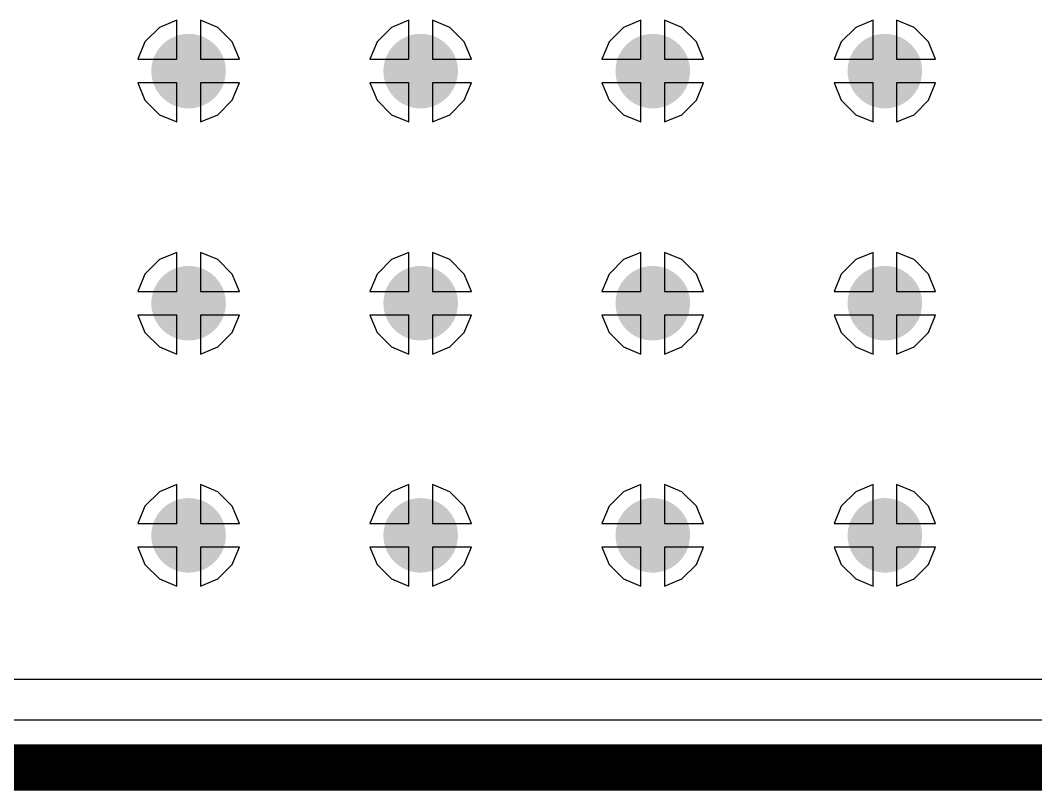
# Model space of a CAD drawing. Header units: inches. Extents: x -0.01 to 4.3, y -0.01 to 7.88.
# Drawn here: x 0.4208 to 0.8514, y -0.0098 to 0.3168 of the extents above; entities that cross this region are included whole.
import ezdxf

# ---------------------------------------------------------------- set-up
doc = ezdxf.new("R2010")
doc.units = ezdxf.units.IN
doc.header["$MEASUREMENT"] = 0
for name, color, linetype in [('Bottom Layer', 5, 'Continuous'), ('Bottom Solder', 6, 'Continuous'), ('Mechanical 1', 6, 'Continuous'), ('Top Layer', 1, 'Continuous'), ('Top Solder', 216, 'Continuous'), ('Via Holes', 16, 'Continuous')]:
    doc.layers.add(name, color=color, linetype=linetype)

msp = doc.modelspace()

# ---------------------------------------------------------------- hatches: boundary and pattern name
at = {"layer": 'Bottom Layer'}
h = msp.add_hatch(color=5, dxfattribs=at)
edge = h.paths.add_edge_path()
edge.add_arc((0.492126, 0.2952756), 0.011811, 0, 360)
h = msp.add_hatch(color=5, dxfattribs=at)
edge = h.paths.add_edge_path()
edge.add_arc((0.5905512, 0.2952756), 0.011811, 0, 360)
h = msp.add_hatch(color=5, dxfattribs=at)
edge = h.paths.add_edge_path()
edge.add_arc((0.6889764, 0.2952756), 0.011811, 0, 360)
h = msp.add_hatch(color=5, dxfattribs=at)
edge = h.paths.add_edge_path()
edge.add_arc((0.7874016, 0.2952756), 0.011811, 0, 360)
h = msp.add_hatch(color=5, dxfattribs=at)
edge = h.paths.add_edge_path()
edge.add_arc((0.492126, 0.1968504), 0.011811, 0, 360)
h = msp.add_hatch(color=5, dxfattribs=at)
edge = h.paths.add_edge_path()
edge.add_arc((0.5905512, 0.1968504), 0.011811, 0, 360)
h = msp.add_hatch(color=5, dxfattribs=at)
edge = h.paths.add_edge_path()
edge.add_arc((0.6889764, 0.1968504), 0.011811, 0, 360)
h = msp.add_hatch(color=5, dxfattribs=at)
edge = h.paths.add_edge_path()
edge.add_arc((0.7874016, 0.1968504), 0.011811, 0, 360)
h = msp.add_hatch(color=5, dxfattribs=at)
edge = h.paths.add_edge_path()
edge.add_arc((0.492126, 0.0984252), 0.011811, 0, 360)
h = msp.add_hatch(color=5, dxfattribs=at)
edge = h.paths.add_edge_path()
edge.add_arc((0.5905512, 0.0984252), 0.011811, 0, 360)
h = msp.add_hatch(color=5, dxfattribs=at)
edge = h.paths.add_edge_path()
edge.add_arc((0.6889764, 0.0984252), 0.011811, 0, 360)
h = msp.add_hatch(color=5, dxfattribs=at)
edge = h.paths.add_edge_path()
edge.add_arc((0.7874016, 0.0984252), 0.011811, 0, 360)
at = {"layer": 'Bottom Solder'}
h = msp.add_hatch(color=6, dxfattribs=at)
edge = h.paths.add_edge_path()
edge.add_arc((0.492126, 0.2952756), 0.015811, 0, 360)
h = msp.add_hatch(color=6, dxfattribs=at)
edge = h.paths.add_edge_path()
edge.add_arc((0.5905512, 0.2952756), 0.015811, 0, 360)
h = msp.add_hatch(color=6, dxfattribs=at)
edge = h.paths.add_edge_path()
edge.add_arc((0.6889764, 0.2952756), 0.015811, 0, 360)
h = msp.add_hatch(color=6, dxfattribs=at)
edge = h.paths.add_edge_path()
edge.add_arc((0.7874016, 0.2952756), 0.015811, 0, 360)
h = msp.add_hatch(color=6, dxfattribs=at)
edge = h.paths.add_edge_path()
edge.add_arc((0.492126, 0.1968504), 0.015811, 0, 360)
h = msp.add_hatch(color=6, dxfattribs=at)
edge = h.paths.add_edge_path()
edge.add_arc((0.5905512, 0.1968504), 0.015811, 0, 360)
h = msp.add_hatch(color=6, dxfattribs=at)
edge = h.paths.add_edge_path()
edge.add_arc((0.6889764, 0.1968504), 0.015811, 0, 360)
h = msp.add_hatch(color=6, dxfattribs=at)
edge = h.paths.add_edge_path()
edge.add_arc((0.7874016, 0.1968504), 0.015811, 0, 360)
h = msp.add_hatch(color=6, dxfattribs=at)
edge = h.paths.add_edge_path()
edge.add_arc((0.492126, 0.0984252), 0.015811, 0, 360)
h = msp.add_hatch(color=6, dxfattribs=at)
edge = h.paths.add_edge_path()
edge.add_arc((0.5905512, 0.0984252), 0.015811, 0, 360)
h = msp.add_hatch(color=6, dxfattribs=at)
edge = h.paths.add_edge_path()
edge.add_arc((0.6889764, 0.0984252), 0.015811, 0, 360)
h = msp.add_hatch(color=6, dxfattribs=at)
edge = h.paths.add_edge_path()
edge.add_arc((0.7874016, 0.0984252), 0.015811, 0, 360)
at = {"layer": 'Top Layer'}
h = msp.add_hatch(color=1, dxfattribs=at)
edge = h.paths.add_edge_path()
edge.add_arc((0.492126, 0.2952756), 0.011811, 0, 360)
h = msp.add_hatch(color=1, dxfattribs=at)
edge = h.paths.add_edge_path()
edge.add_arc((0.5905512, 0.2952756), 0.011811, 0, 360)
h = msp.add_hatch(color=1, dxfattribs=at)
edge = h.paths.add_edge_path()
edge.add_arc((0.6889764, 0.2952756), 0.011811, 0, 360)
h = msp.add_hatch(color=1, dxfattribs=at)
edge = h.paths.add_edge_path()
edge.add_arc((0.7874016, 0.2952756), 0.011811, 0, 360)
h = msp.add_hatch(color=1, dxfattribs=at)
edge = h.paths.add_edge_path()
edge.add_arc((0.492126, 0.1968504), 0.011811, 0, 360)
h = msp.add_hatch(color=1, dxfattribs=at)
edge = h.paths.add_edge_path()
edge.add_arc((0.5905512, 0.1968504), 0.011811, 0, 360)
h = msp.add_hatch(color=1, dxfattribs=at)
edge = h.paths.add_edge_path()
edge.add_arc((0.6889764, 0.1968504), 0.011811, 0, 360)
h = msp.add_hatch(color=1, dxfattribs=at)
edge = h.paths.add_edge_path()
edge.add_arc((0.7874016, 0.1968504), 0.011811, 0, 360)
h = msp.add_hatch(color=1, dxfattribs=at)
edge = h.paths.add_edge_path()
edge.add_arc((0.492126, 0.0984252), 0.011811, 0, 360)
h = msp.add_hatch(color=1, dxfattribs=at)
edge = h.paths.add_edge_path()
edge.add_arc((0.5905512, 0.0984252), 0.011811, 0, 360)
h = msp.add_hatch(color=1, dxfattribs=at)
edge = h.paths.add_edge_path()
edge.add_arc((0.6889764, 0.0984252), 0.011811, 0, 360)
h = msp.add_hatch(color=1, dxfattribs=at)
edge = h.paths.add_edge_path()
edge.add_arc((0.7874016, 0.0984252), 0.011811, 0, 360)
at = {"layer": 'Top Solder'}
h = msp.add_hatch(color=216, dxfattribs=at)
edge = h.paths.add_edge_path()
edge.add_arc((0.492126, 0.2952756), 0.015811, 0, 360)
h = msp.add_hatch(color=216, dxfattribs=at)
edge = h.paths.add_edge_path()
edge.add_arc((0.5905512, 0.2952756), 0.015811, 0, 360)
h = msp.add_hatch(color=216, dxfattribs=at)
edge = h.paths.add_edge_path()
edge.add_arc((0.6889764, 0.2952756), 0.015811, 0, 360)
h = msp.add_hatch(color=216, dxfattribs=at)
edge = h.paths.add_edge_path()
edge.add_arc((0.7874016, 0.2952756), 0.015811, 0, 360)
h = msp.add_hatch(color=216, dxfattribs=at)
edge = h.paths.add_edge_path()
edge.add_arc((0.492126, 0.1968504), 0.015811, 0, 360)
h = msp.add_hatch(color=216, dxfattribs=at)
edge = h.paths.add_edge_path()
edge.add_arc((0.5905512, 0.1968504), 0.015811, 0, 360)
h = msp.add_hatch(color=216, dxfattribs=at)
edge = h.paths.add_edge_path()
edge.add_arc((0.6889764, 0.1968504), 0.015811, 0, 360)
h = msp.add_hatch(color=216, dxfattribs=at)
edge = h.paths.add_edge_path()
edge.add_arc((0.7874016, 0.1968504), 0.015811, 0, 360)
h = msp.add_hatch(color=216, dxfattribs=at)
edge = h.paths.add_edge_path()
edge.add_arc((0.492126, 0.0984252), 0.015811, 0, 360)
h = msp.add_hatch(color=216, dxfattribs=at)
edge = h.paths.add_edge_path()
edge.add_arc((0.5905512, 0.0984252), 0.015811, 0, 360)
h = msp.add_hatch(color=216, dxfattribs=at)
edge = h.paths.add_edge_path()
edge.add_arc((0.6889764, 0.0984252), 0.015811, 0, 360)
h = msp.add_hatch(color=216, dxfattribs=at)
edge = h.paths.add_edge_path()
edge.add_arc((0.7874016, 0.0984252), 0.015811, 0, 360)
at = {"layer": 'Via Holes'}
h = msp.add_hatch(color=7, dxfattribs=at)
edge = h.paths.add_edge_path()
edge.add_arc((0.492126, 0.2952756), 0.0059055, 0, 360)
h = msp.add_hatch(color=7, dxfattribs=at)
edge = h.paths.add_edge_path()
edge.add_arc((0.5905512, 0.2952756), 0.0059055, 0, 360)
h = msp.add_hatch(color=7, dxfattribs=at)
edge = h.paths.add_edge_path()
edge.add_arc((0.6889764, 0.2952756), 0.0059055, 0, 360)
h = msp.add_hatch(color=7, dxfattribs=at)
edge = h.paths.add_edge_path()
edge.add_arc((0.7874016, 0.2952756), 0.0059055, 0, 360)
h = msp.add_hatch(color=7, dxfattribs=at)
edge = h.paths.add_edge_path()
edge.add_arc((0.492126, 0.1968504), 0.0059055, 0, 360)
h = msp.add_hatch(color=7, dxfattribs=at)
edge = h.paths.add_edge_path()
edge.add_arc((0.5905512, 0.1968504), 0.0059055, 0, 360)
h = msp.add_hatch(color=7, dxfattribs=at)
edge = h.paths.add_edge_path()
edge.add_arc((0.6889764, 0.1968504), 0.0059055, 0, 360)
h = msp.add_hatch(color=7, dxfattribs=at)
edge = h.paths.add_edge_path()
edge.add_arc((0.7874016, 0.1968504), 0.0059055, 0, 360)
h = msp.add_hatch(color=7, dxfattribs=at)
edge = h.paths.add_edge_path()
edge.add_arc((0.492126, 0.0984252), 0.0059055, 0, 360)
h = msp.add_hatch(color=7, dxfattribs=at)
edge = h.paths.add_edge_path()
edge.add_arc((0.5905512, 0.0984252), 0.0059055, 0, 360)
h = msp.add_hatch(color=7, dxfattribs=at)
edge = h.paths.add_edge_path()
edge.add_arc((0.6889764, 0.0984252), 0.0059055, 0, 360)
h = msp.add_hatch(color=7, dxfattribs=at)
edge = h.paths.add_edge_path()
edge.add_arc((0.7874016, 0.0984252), 0.0059055, 0, 360)

# ---------------------------------------------------------------- linework, layer by layer
at = {"layer": 'Bottom Layer'}
for p, q in [((0.487126, 0.3168126), (0.4797711, 0.3137661)), ((0.487126, 0.3002756), (0.487126, 0.3168126)), ((0.5044809, 0.3137661), (0.497126, 0.3168126)), ((0.497126, 0.3168126), (0.497126, 0.3002756)), ((0.5855512, 0.3168126), (0.5781963, 0.3137661)), ((0.5855512, 0.3002756), (0.5855512, 0.3168126)), ((0.6029061, 0.3137661), (0.5955512, 0.3168126)), ((0.5955512, 0.3168126), (0.5955512, 0.3002756)), ((0.6839764, 0.3168126), (0.6766215, 0.3137661)), ((0.6839764, 0.3002756), (0.6839764, 0.3168126)), ((0.7013313, 0.3137661), (0.6939764, 0.3168126)), ((0.6939764, 0.3168126), (0.6939764, 0.3002756)), ((0.7824016, 0.3168126), (0.7750467, 0.3137661)), ((0.7824016, 0.3002756), (0.7824016, 0.3168126)), ((0.7997565, 0.3137661), (0.7924016, 0.3168126)), ((0.7924016, 0.3168126), (0.7924016, 0.3002756)), ((0.4797711, 0.3137661), (0.4736355, 0.3076305)), ((0.5106165, 0.3076305), (0.5044809, 0.3137661)), ((0.5781963, 0.3137661), (0.5720607, 0.3076305)), ((0.6090417, 0.3076305), (0.6029061, 0.3137661)), ((0.6766215, 0.3137661), (0.6704859, 0.3076305)), ((0.7074669, 0.3076305), (0.7013313, 0.3137661)), ((0.7750467, 0.3137661), (0.7689111, 0.3076305)), ((0.8058921, 0.3076305), (0.7997565, 0.3137661)), ((0.4736355, 0.3076305), (0.470589, 0.3002756)), ((0.513663, 0.3002756), (0.5106165, 0.3076305)), ((0.5720607, 0.3076305), (0.5690142, 0.3002756)), ((0.6120882, 0.3002756), (0.6090417, 0.3076305)), ((0.6704859, 0.3076305), (0.6674394, 0.3002756)), ((0.7105134, 0.3002756), (0.7074669, 0.3076305)), ((0.7689111, 0.3076305), (0.7658646, 0.3002756)), ((0.8089386, 0.3002756), (0.8058921, 0.3076305)), ((0.470589, 0.3002756), (0.487126, 0.3002756)), ((0.497126, 0.3002756), (0.513663, 0.3002756)), ((0.5690142, 0.3002756), (0.5855512, 0.3002756)), ((0.5955512, 0.3002756), (0.6120882, 0.3002756)), ((0.6674394, 0.3002756), (0.6839764, 0.3002756)), ((0.6939764, 0.3002756), (0.7105134, 0.3002756)), ((0.7658646, 0.3002756), (0.7824016, 0.3002756)), ((0.7924016, 0.3002756), (0.8089386, 0.3002756)), ((0.487126, 0.2902756), (0.470589, 0.2902756)), ((0.470589, 0.2902756), (0.4736355, 0.2829207)), ((0.487126, 0.2737386), (0.487126, 0.2902756)), ((0.513663, 0.2902756), (0.497126, 0.2902756)), ((0.497126, 0.2902756), (0.497126, 0.2737386)), ((0.5106165, 0.2829207), (0.513663, 0.2902756)), ((0.5855512, 0.2902756), (0.5690142, 0.2902756)), ((0.5690142, 0.2902756), (0.5720607, 0.2829207)), ((0.5855512, 0.2737386), (0.5855512, 0.2902756)), ((0.6120882, 0.2902756), (0.5955512, 0.2902756)), ((0.5955512, 0.2902756), (0.5955512, 0.2737386)), ((0.6090417, 0.2829207), (0.6120882, 0.2902756)), ((0.6839764, 0.2902756), (0.6674394, 0.2902756)), ((0.6674394, 0.2902756), (0.6704859, 0.2829207)), ((0.6839764, 0.2737386), (0.6839764, 0.2902756)), ((0.7105134, 0.2902756), (0.6939764, 0.2902756)), ((0.6939764, 0.2902756), (0.6939764, 0.2737386)), ((0.7074669, 0.2829207), (0.7105134, 0.2902756)), ((0.7824016, 0.2902756), (0.7658646, 0.2902756)), ((0.7658646, 0.2902756), (0.7689111, 0.2829207)), ((0.7824016, 0.2737386), (0.7824016, 0.2902756)), ((0.8089386, 0.2902756), (0.7924016, 0.2902756)), ((0.7924016, 0.2902756), (0.7924016, 0.2737386)), ((0.8058921, 0.2829207), (0.8089386, 0.2902756)), ((0.4736355, 0.2829207), (0.4797711, 0.2767851)), ((0.5044809, 0.2767851), (0.5106165, 0.2829207)), ((0.5720607, 0.2829207), (0.5781963, 0.2767851)), ((0.6029061, 0.2767851), (0.6090417, 0.2829207)), ((0.6704859, 0.2829207), (0.6766215, 0.2767851)), ((0.7013313, 0.2767851), (0.7074669, 0.2829207)), ((0.7689111, 0.2829207), (0.7750467, 0.2767851)), ((0.7997565, 0.2767851), (0.8058921, 0.2829207)), ((0.4797711, 0.2767851), (0.487126, 0.2737386)), ((0.497126, 0.2737386), (0.5044809, 0.2767851)), ((0.5781963, 0.2767851), (0.5855512, 0.2737386)), ((0.5955512, 0.2737386), (0.6029061, 0.2767851)), ((0.6766215, 0.2767851), (0.6839764, 0.2737386)), ((0.6939764, 0.2737386), (0.7013313, 0.2767851)), ((0.7750467, 0.2767851), (0.7824016, 0.2737386)), ((0.7924016, 0.2737386), (0.7997565, 0.2767851)), ((0.4797711, 0.2153409), (0.4736355, 0.2092053)), ((0.487126, 0.2183874), (0.4797711, 0.2153409)), ((0.487126, 0.2018504), (0.487126, 0.2183874)), ((0.5044809, 0.2153409), (0.497126, 0.2183874)), ((0.497126, 0.2183874), (0.497126, 0.2018504)), ((0.5106165, 0.2092053), (0.5044809, 0.2153409)), ((0.5781963, 0.2153409), (0.5720607, 0.2092053)), ((0.5855512, 0.2183874), (0.5781963, 0.2153409)), ((0.5855512, 0.2018504), (0.5855512, 0.2183874)), ((0.6029061, 0.2153409), (0.5955512, 0.2183874)), ((0.5955512, 0.2183874), (0.5955512, 0.2018504)), ((0.6090417, 0.2092053), (0.6029061, 0.2153409)), ((0.6766215, 0.2153409), (0.6704859, 0.2092053)), ((0.6839764, 0.2183874), (0.6766215, 0.2153409)), ((0.6839764, 0.2018504), (0.6839764, 0.2183874)), ((0.7013313, 0.2153409), (0.6939764, 0.2183874)), ((0.6939764, 0.2183874), (0.6939764, 0.2018504)), ((0.7074669, 0.2092053), (0.7013313, 0.2153409)), ((0.7750467, 0.2153409), (0.7689111, 0.2092053)), ((0.7824016, 0.2183874), (0.7750467, 0.2153409)), ((0.7824016, 0.2018504), (0.7824016, 0.2183874)), ((0.7997565, 0.2153409), (0.7924016, 0.2183874)), ((0.7924016, 0.2183874), (0.7924016, 0.2018504)), ((0.8058921, 0.2092053), (0.7997565, 0.2153409)), ((0.4736355, 0.2092053), (0.470589, 0.2018504)), ((0.513663, 0.2018504), (0.5106165, 0.2092053)), ((0.5720607, 0.2092053), (0.5690142, 0.2018504)), ((0.6120882, 0.2018504), (0.6090417, 0.2092053)), ((0.6704859, 0.2092053), (0.6674394, 0.2018504)), ((0.7105134, 0.2018504), (0.7074669, 0.2092053)), ((0.7689111, 0.2092053), (0.7658646, 0.2018504)), ((0.8089386, 0.2018504), (0.8058921, 0.2092053)), ((0.470589, 0.2018504), (0.487126, 0.2018504)), ((0.497126, 0.2018504), (0.513663, 0.2018504)), ((0.5690142, 0.2018504), (0.5855512, 0.2018504)), ((0.5955512, 0.2018504), (0.6120882, 0.2018504)), ((0.6674394, 0.2018504), (0.6839764, 0.2018504)), ((0.6939764, 0.2018504), (0.7105134, 0.2018504)), ((0.7658646, 0.2018504), (0.7824016, 0.2018504)), ((0.7924016, 0.2018504), (0.8089386, 0.2018504)), ((0.487126, 0.1918504), (0.470589, 0.1918504)), ((0.470589, 0.1918504), (0.4736355, 0.1844955)), ((0.487126, 0.1753134), (0.487126, 0.1918504)), ((0.513663, 0.1918504), (0.497126, 0.1918504)), ((0.497126, 0.1918504), (0.497126, 0.1753134)), ((0.5106165, 0.1844955), (0.513663, 0.1918504)), ((0.5855512, 0.1918504), (0.5690142, 0.1918504)), ((0.5690142, 0.1918504), (0.5720607, 0.1844955)), ((0.5855512, 0.1753134), (0.5855512, 0.1918504)), ((0.6120882, 0.1918504), (0.5955512, 0.1918504)), ((0.5955512, 0.1918504), (0.5955512, 0.1753134)), ((0.6090417, 0.1844955), (0.6120882, 0.1918504)), ((0.6839764, 0.1918504), (0.6674394, 0.1918504)), ((0.6674394, 0.1918504), (0.6704859, 0.1844955)), ((0.6839764, 0.1753134), (0.6839764, 0.1918504)), ((0.7105134, 0.1918504), (0.6939764, 0.1918504)), ((0.6939764, 0.1918504), (0.6939764, 0.1753134)), ((0.7074669, 0.1844955), (0.7105134, 0.1918504)), ((0.7824016, 0.1918504), (0.7658646, 0.1918504)), ((0.7658646, 0.1918504), (0.7689111, 0.1844955)), ((0.7824016, 0.1753134), (0.7824016, 0.1918504)), ((0.8089386, 0.1918504), (0.7924016, 0.1918504)), ((0.7924016, 0.1918504), (0.7924016, 0.1753134)), ((0.8058921, 0.1844955), (0.8089386, 0.1918504)), ((0.4736355, 0.1844955), (0.4797711, 0.1783599)), ((0.5044809, 0.1783599), (0.5106165, 0.1844955)), ((0.5720607, 0.1844955), (0.5781963, 0.1783599)), ((0.6029061, 0.1783599), (0.6090417, 0.1844955)), ((0.6704859, 0.1844955), (0.6766215, 0.1783599)), ((0.7013313, 0.1783599), (0.7074669, 0.1844955)), ((0.7689111, 0.1844955), (0.7750467, 0.1783599)), ((0.7997565, 0.1783599), (0.8058921, 0.1844955)), ((0.4797711, 0.1783599), (0.487126, 0.1753134)), ((0.497126, 0.1753134), (0.5044809, 0.1783599)), ((0.5781963, 0.1783599), (0.5855512, 0.1753134)), ((0.5955512, 0.1753134), (0.6029061, 0.1783599)), ((0.6766215, 0.1783599), (0.6839764, 0.1753134)), ((0.6939764, 0.1753134), (0.7013313, 0.1783599)), ((0.7750467, 0.1783599), (0.7824016, 0.1753134)), ((0.7924016, 0.1753134), (0.7997565, 0.1783599)), ((0.4797711, 0.1169157), (0.4736355, 0.1107801)), ((0.487126, 0.1199622), (0.4797711, 0.1169157)), ((0.487126, 0.1034252), (0.487126, 0.1199622)), ((0.5044809, 0.1169157), (0.497126, 0.1199622)), ((0.497126, 0.1199622), (0.497126, 0.1034252)), ((0.5106165, 0.1107801), (0.5044809, 0.1169157)), ((0.5781963, 0.1169157), (0.5720607, 0.1107801)), ((0.5855512, 0.1199622), (0.5781963, 0.1169157)), ((0.5855512, 0.1034252), (0.5855512, 0.1199622)), ((0.6029061, 0.1169157), (0.5955512, 0.1199622)), ((0.5955512, 0.1199622), (0.5955512, 0.1034252)), ((0.6090417, 0.1107801), (0.6029061, 0.1169157)), ((0.6766215, 0.1169157), (0.6704859, 0.1107801)), ((0.6839764, 0.1199622), (0.6766215, 0.1169157)), ((0.6839764, 0.1034252), (0.6839764, 0.1199622)), ((0.7013313, 0.1169157), (0.6939764, 0.1199622)), ((0.6939764, 0.1199622), (0.6939764, 0.1034252)), ((0.7074669, 0.1107801), (0.7013313, 0.1169157)), ((0.7750467, 0.1169157), (0.7689111, 0.1107801)), ((0.7824016, 0.1199622), (0.7750467, 0.1169157)), ((0.7824016, 0.1034252), (0.7824016, 0.1199622)), ((0.7997565, 0.1169157), (0.7924016, 0.1199622)), ((0.7924016, 0.1199622), (0.7924016, 0.1034252)), ((0.8058921, 0.1107801), (0.7997565, 0.1169157)), ((0.4736355, 0.1107801), (0.470589, 0.1034252)), ((0.513663, 0.1034252), (0.5106165, 0.1107801)), ((0.5720607, 0.1107801), (0.5690142, 0.1034252)), ((0.6120882, 0.1034252), (0.6090417, 0.1107801)), ((0.6704859, 0.1107801), (0.6674394, 0.1034252)), ((0.7105134, 0.1034252), (0.7074669, 0.1107801)), ((0.7689111, 0.1107801), (0.7658646, 0.1034252)), ((0.8089386, 0.1034252), (0.8058921, 0.1107801)), ((0.470589, 0.1034252), (0.487126, 0.1034252)), ((0.497126, 0.1034252), (0.513663, 0.1034252)), ((0.5690142, 0.1034252), (0.5855512, 0.1034252)), ((0.5955512, 0.1034252), (0.6120882, 0.1034252)), ((0.6674394, 0.1034252), (0.6839764, 0.1034252)), ((0.6939764, 0.1034252), (0.7105134, 0.1034252)), ((0.7658646, 0.1034252), (0.7824016, 0.1034252)), ((0.7924016, 0.1034252), (0.8089386, 0.1034252)), ((0.487126, 0.0934252), (0.470589, 0.0934252)), ((0.470589, 0.0934252), (0.4736355, 0.0860703)), ((0.487126, 0.0768882), (0.487126, 0.0934252)), ((0.513663, 0.0934252), (0.497126, 0.0934252)), ((0.497126, 0.0934252), (0.497126, 0.0768882)), ((0.5106165, 0.0860703), (0.513663, 0.0934252)), ((0.5855512, 0.0934252), (0.5690142, 0.0934252)), ((0.5690142, 0.0934252), (0.5720607, 0.0860703)), ((0.5855512, 0.0768882), (0.5855512, 0.0934252)), ((0.6120882, 0.0934252), (0.5955512, 0.0934252)), ((0.5955512, 0.0934252), (0.5955512, 0.0768882)), ((0.6090417, 0.0860703), (0.6120882, 0.0934252)), ((0.6839764, 0.0934252), (0.6674394, 0.0934252)), ((0.6674394, 0.0934252), (0.6704859, 0.0860703)), ((0.6839764, 0.0768882), (0.6839764, 0.0934252)), ((0.7105134, 0.0934252), (0.6939764, 0.0934252)), ((0.6939764, 0.0934252), (0.6939764, 0.0768882)), ((0.7074669, 0.0860703), (0.7105134, 0.0934252)), ((0.7824016, 0.0934252), (0.7658646, 0.0934252)), ((0.7658646, 0.0934252), (0.7689111, 0.0860703)), ((0.7824016, 0.0768882), (0.7824016, 0.0934252)), ((0.8089386, 0.0934252), (0.7924016, 0.0934252)), ((0.7924016, 0.0934252), (0.7924016, 0.0768882)), ((0.8058921, 0.0860703), (0.8089386, 0.0934252)), ((0.4736355, 0.0860703), (0.4797711, 0.0799347)), ((0.5044809, 0.0799347), (0.5106165, 0.0860703)), ((0.5720607, 0.0860703), (0.5781963, 0.0799347)), ((0.6029061, 0.0799347), (0.6090417, 0.0860703)), ((0.6704859, 0.0860703), (0.6766215, 0.0799347)), ((0.7013313, 0.0799347), (0.7074669, 0.0860703)), ((0.7689111, 0.0860703), (0.7750467, 0.0799347)), ((0.7997565, 0.0799347), (0.8058921, 0.0860703)), ((0.4797711, 0.0799347), (0.487126, 0.0768882)), ((0.497126, 0.0768882), (0.5044809, 0.0799347)), ((0.5781963, 0.0799347), (0.5855512, 0.0768882)), ((0.5955512, 0.0768882), (0.6029061, 0.0799347)), ((0.6766215, 0.0799347), (0.6839764, 0.0768882)), ((0.6939764, 0.0768882), (0.7013313, 0.0799347)), ((0.7750467, 0.0799347), (0.7824016, 0.0768882)), ((0.7924016, 0.0768882), (0.7997565, 0.0799347)), ((4.2307983, 0.0372373), (0.0634642, 0.0372373))]:
    msp.add_line(p, q, dxfattribs=at)
at = {"layer": 'Mechanical 1'}
for points in [[(0.1183253, 0.0049218, 0.0098425, 0.0098425, 0), (4.1759371, 0.0049218, 0.0098425, 0.0098425, 0)], [(0.11811, -0.0049226, 0.0098425, 0.0098425, 0), (4.1761524, -0.0049226, 0.0098425, 0.0098425, 0)]]:
    msp.add_lwpolyline(points, format="xyseb", dxfattribs=at)
at = {"layer": 'Top Layer'}
for p, q in [((0.487126, 0.3168126), (0.4797711, 0.3137661)), ((0.487126, 0.3002756), (0.487126, 0.3168126)), ((0.5044809, 0.3137661), (0.497126, 0.3168126)), ((0.497126, 0.3168126), (0.497126, 0.3002756)), ((0.5855512, 0.3168126), (0.5781963, 0.3137661)), ((0.5855512, 0.3002756), (0.5855512, 0.3168126)), ((0.6029061, 0.3137661), (0.5955512, 0.3168126)), ((0.5955512, 0.3168126), (0.5955512, 0.3002756)), ((0.6839764, 0.3168126), (0.6766215, 0.3137661)), ((0.6839764, 0.3002756), (0.6839764, 0.3168126)), ((0.7013313, 0.3137661), (0.6939764, 0.3168126)), ((0.6939764, 0.3168126), (0.6939764, 0.3002756)), ((0.7824016, 0.3168126), (0.7750467, 0.3137661)), ((0.7824016, 0.3002756), (0.7824016, 0.3168126)), ((0.7997565, 0.3137661), (0.7924016, 0.3168126)), ((0.7924016, 0.3168126), (0.7924016, 0.3002756)), ((0.4797711, 0.3137661), (0.4736355, 0.3076305)), ((0.5106165, 0.3076305), (0.5044809, 0.3137661)), ((0.5781963, 0.3137661), (0.5720607, 0.3076305)), ((0.6090417, 0.3076305), (0.6029061, 0.3137661)), ((0.6766215, 0.3137661), (0.6704859, 0.3076305)), ((0.7074669, 0.3076305), (0.7013313, 0.3137661)), ((0.7750467, 0.3137661), (0.7689111, 0.3076305)), ((0.8058921, 0.3076305), (0.7997565, 0.3137661)), ((0.4736355, 0.3076305), (0.470589, 0.3002756)), ((0.513663, 0.3002756), (0.5106165, 0.3076305)), ((0.5720607, 0.3076305), (0.5690142, 0.3002756)), ((0.6120882, 0.3002756), (0.6090417, 0.3076305)), ((0.6704859, 0.3076305), (0.6674394, 0.3002756)), ((0.7105134, 0.3002756), (0.7074669, 0.3076305)), ((0.7689111, 0.3076305), (0.7658646, 0.3002756)), ((0.8089386, 0.3002756), (0.8058921, 0.3076305)), ((0.470589, 0.3002756), (0.487126, 0.3002756)), ((0.497126, 0.3002756), (0.513663, 0.3002756)), ((0.5690142, 0.3002756), (0.5855512, 0.3002756)), ((0.5955512, 0.3002756), (0.6120882, 0.3002756)), ((0.6674394, 0.3002756), (0.6839764, 0.3002756)), ((0.6939764, 0.3002756), (0.7105134, 0.3002756)), ((0.7658646, 0.3002756), (0.7824016, 0.3002756)), ((0.7924016, 0.3002756), (0.8089386, 0.3002756)), ((0.487126, 0.2902756), (0.470589, 0.2902756)), ((0.470589, 0.2902756), (0.4736355, 0.2829207)), ((0.487126, 0.2737386), (0.487126, 0.2902756)), ((0.513663, 0.2902756), (0.497126, 0.2902756)), ((0.497126, 0.2902756), (0.497126, 0.2737386)), ((0.5106165, 0.2829207), (0.513663, 0.2902756)), ((0.5855512, 0.2902756), (0.5690142, 0.2902756)), ((0.5690142, 0.2902756), (0.5720607, 0.2829207)), ((0.5855512, 0.2737386), (0.5855512, 0.2902756)), ((0.6120882, 0.2902756), (0.5955512, 0.2902756)), ((0.5955512, 0.2902756), (0.5955512, 0.2737386)), ((0.6090417, 0.2829207), (0.6120882, 0.2902756)), ((0.6839764, 0.2902756), (0.6674394, 0.2902756)), ((0.6674394, 0.2902756), (0.6704859, 0.2829207)), ((0.6839764, 0.2737386), (0.6839764, 0.2902756)), ((0.7105134, 0.2902756), (0.6939764, 0.2902756)), ((0.6939764, 0.2902756), (0.6939764, 0.2737386)), ((0.7074669, 0.2829207), (0.7105134, 0.2902756)), ((0.7824016, 0.2902756), (0.7658646, 0.2902756)), ((0.7658646, 0.2902756), (0.7689111, 0.2829207)), ((0.7824016, 0.2737386), (0.7824016, 0.2902756)), ((0.8089386, 0.2902756), (0.7924016, 0.2902756)), ((0.7924016, 0.2902756), (0.7924016, 0.2737386)), ((0.8058921, 0.2829207), (0.8089386, 0.2902756)), ((0.4736355, 0.2829207), (0.4797711, 0.2767851)), ((0.5044809, 0.2767851), (0.5106165, 0.2829207)), ((0.5720607, 0.2829207), (0.5781963, 0.2767851)), ((0.6029061, 0.2767851), (0.6090417, 0.2829207)), ((0.6704859, 0.2829207), (0.6766215, 0.2767851)), ((0.7013313, 0.2767851), (0.7074669, 0.2829207)), ((0.7689111, 0.2829207), (0.7750467, 0.2767851)), ((0.7997565, 0.2767851), (0.8058921, 0.2829207)), ((0.4797711, 0.2767851), (0.487126, 0.2737386)), ((0.497126, 0.2737386), (0.5044809, 0.2767851)), ((0.5781963, 0.2767851), (0.5855512, 0.2737386)), ((0.5955512, 0.2737386), (0.6029061, 0.2767851)), ((0.6766215, 0.2767851), (0.6839764, 0.2737386)), ((0.6939764, 0.2737386), (0.7013313, 0.2767851)), ((0.7750467, 0.2767851), (0.7824016, 0.2737386)), ((0.7924016, 0.2737386), (0.7997565, 0.2767851)), ((0.4797711, 0.2153409), (0.4736355, 0.2092053)), ((0.487126, 0.2183874), (0.4797711, 0.2153409)), ((0.487126, 0.2018504), (0.487126, 0.2183874)), ((0.5044809, 0.2153409), (0.497126, 0.2183874)), ((0.497126, 0.2183874), (0.497126, 0.2018504)), ((0.5106165, 0.2092053), (0.5044809, 0.2153409)), ((0.5781963, 0.2153409), (0.5720607, 0.2092053)), ((0.5855512, 0.2183874), (0.5781963, 0.2153409)), ((0.5855512, 0.2018504), (0.5855512, 0.2183874)), ((0.6029061, 0.2153409), (0.5955512, 0.2183874)), ((0.5955512, 0.2183874), (0.5955512, 0.2018504)), ((0.6090417, 0.2092053), (0.6029061, 0.2153409)), ((0.6766215, 0.2153409), (0.6704859, 0.2092053)), ((0.6839764, 0.2183874), (0.6766215, 0.2153409)), ((0.6839764, 0.2018504), (0.6839764, 0.2183874)), ((0.7013313, 0.2153409), (0.6939764, 0.2183874)), ((0.6939764, 0.2183874), (0.6939764, 0.2018504)), ((0.7074669, 0.2092053), (0.7013313, 0.2153409)), ((0.7750467, 0.2153409), (0.7689111, 0.2092053)), ((0.7824016, 0.2183874), (0.7750467, 0.2153409)), ((0.7824016, 0.2018504), (0.7824016, 0.2183874)), ((0.7997565, 0.2153409), (0.7924016, 0.2183874)), ((0.7924016, 0.2183874), (0.7924016, 0.2018504)), ((0.8058921, 0.2092053), (0.7997565, 0.2153409)), ((0.4736355, 0.2092053), (0.470589, 0.2018504)), ((0.513663, 0.2018504), (0.5106165, 0.2092053)), ((0.5720607, 0.2092053), (0.5690142, 0.2018504)), ((0.6120882, 0.2018504), (0.6090417, 0.2092053)), ((0.6704859, 0.2092053), (0.6674394, 0.2018504)), ((0.7105134, 0.2018504), (0.7074669, 0.2092053)), ((0.7689111, 0.2092053), (0.7658646, 0.2018504)), ((0.8089386, 0.2018504), (0.8058921, 0.2092053)), ((0.470589, 0.2018504), (0.487126, 0.2018504)), ((0.497126, 0.2018504), (0.513663, 0.2018504)), ((0.5690142, 0.2018504), (0.5855512, 0.2018504)), ((0.5955512, 0.2018504), (0.6120882, 0.2018504)), ((0.6674394, 0.2018504), (0.6839764, 0.2018504)), ((0.6939764, 0.2018504), (0.7105134, 0.2018504)), ((0.7658646, 0.2018504), (0.7824016, 0.2018504)), ((0.7924016, 0.2018504), (0.8089386, 0.2018504)), ((0.487126, 0.1918504), (0.470589, 0.1918504)), ((0.470589, 0.1918504), (0.4736355, 0.1844955)), ((0.487126, 0.1753134), (0.487126, 0.1918504)), ((0.513663, 0.1918504), (0.497126, 0.1918504)), ((0.497126, 0.1918504), (0.497126, 0.1753134)), ((0.5106165, 0.1844955), (0.513663, 0.1918504)), ((0.5855512, 0.1918504), (0.5690142, 0.1918504)), ((0.5690142, 0.1918504), (0.5720607, 0.1844955)), ((0.5855512, 0.1753134), (0.5855512, 0.1918504)), ((0.6120882, 0.1918504), (0.5955512, 0.1918504)), ((0.5955512, 0.1918504), (0.5955512, 0.1753134)), ((0.6090417, 0.1844955), (0.6120882, 0.1918504)), ((0.6839764, 0.1918504), (0.6674394, 0.1918504)), ((0.6674394, 0.1918504), (0.6704859, 0.1844955)), ((0.6839764, 0.1753134), (0.6839764, 0.1918504)), ((0.7105134, 0.1918504), (0.6939764, 0.1918504)), ((0.6939764, 0.1918504), (0.6939764, 0.1753134)), ((0.7074669, 0.1844955), (0.7105134, 0.1918504)), ((0.7824016, 0.1918504), (0.7658646, 0.1918504)), ((0.7658646, 0.1918504), (0.7689111, 0.1844955)), ((0.7824016, 0.1753134), (0.7824016, 0.1918504)), ((0.8089386, 0.1918504), (0.7924016, 0.1918504)), ((0.7924016, 0.1918504), (0.7924016, 0.1753134)), ((0.8058921, 0.1844955), (0.8089386, 0.1918504)), ((0.4736355, 0.1844955), (0.4797711, 0.1783599)), ((0.5044809, 0.1783599), (0.5106165, 0.1844955)), ((0.5720607, 0.1844955), (0.5781963, 0.1783599)), ((0.6029061, 0.1783599), (0.6090417, 0.1844955)), ((0.6704859, 0.1844955), (0.6766215, 0.1783599)), ((0.7013313, 0.1783599), (0.7074669, 0.1844955)), ((0.7689111, 0.1844955), (0.7750467, 0.1783599)), ((0.7997565, 0.1783599), (0.8058921, 0.1844955)), ((0.4797711, 0.1783599), (0.487126, 0.1753134)), ((0.497126, 0.1753134), (0.5044809, 0.1783599)), ((0.5781963, 0.1783599), (0.5855512, 0.1753134)), ((0.5955512, 0.1753134), (0.6029061, 0.1783599)), ((0.6766215, 0.1783599), (0.6839764, 0.1753134)), ((0.6939764, 0.1753134), (0.7013313, 0.1783599)), ((0.7750467, 0.1783599), (0.7824016, 0.1753134)), ((0.7924016, 0.1753134), (0.7997565, 0.1783599)), ((0.4797711, 0.1169157), (0.4736355, 0.1107801)), ((0.487126, 0.1199622), (0.4797711, 0.1169157)), ((0.487126, 0.1034252), (0.487126, 0.1199622)), ((0.5044809, 0.1169157), (0.497126, 0.1199622)), ((0.497126, 0.1199622), (0.497126, 0.1034252)), ((0.5106165, 0.1107801), (0.5044809, 0.1169157)), ((0.5781963, 0.1169157), (0.5720607, 0.1107801)), ((0.5855512, 0.1199622), (0.5781963, 0.1169157)), ((0.5855512, 0.1034252), (0.5855512, 0.1199622)), ((0.6029061, 0.1169157), (0.5955512, 0.1199622)), ((0.5955512, 0.1199622), (0.5955512, 0.1034252)), ((0.6090417, 0.1107801), (0.6029061, 0.1169157)), ((0.6766215, 0.1169157), (0.6704859, 0.1107801)), ((0.6839764, 0.1199622), (0.6766215, 0.1169157)), ((0.6839764, 0.1034252), (0.6839764, 0.1199622)), ((0.7013313, 0.1169157), (0.6939764, 0.1199622)), ((0.6939764, 0.1199622), (0.6939764, 0.1034252)), ((0.7074669, 0.1107801), (0.7013313, 0.1169157)), ((0.7750467, 0.1169157), (0.7689111, 0.1107801)), ((0.7824016, 0.1199622), (0.7750467, 0.1169157)), ((0.7824016, 0.1034252), (0.7824016, 0.1199622)), ((0.7997565, 0.1169157), (0.7924016, 0.1199622)), ((0.7924016, 0.1199622), (0.7924016, 0.1034252)), ((0.8058921, 0.1107801), (0.7997565, 0.1169157)), ((0.4736355, 0.1107801), (0.470589, 0.1034252)), ((0.513663, 0.1034252), (0.5106165, 0.1107801)), ((0.5720607, 0.1107801), (0.5690142, 0.1034252)), ((0.6120882, 0.1034252), (0.6090417, 0.1107801)), ((0.6704859, 0.1107801), (0.6674394, 0.1034252)), ((0.7105134, 0.1034252), (0.7074669, 0.1107801)), ((0.7689111, 0.1107801), (0.7658646, 0.1034252)), ((0.8089386, 0.1034252), (0.8058921, 0.1107801)), ((0.470589, 0.1034252), (0.487126, 0.1034252)), ((0.497126, 0.1034252), (0.513663, 0.1034252)), ((0.5690142, 0.1034252), (0.5855512, 0.1034252)), ((0.5955512, 0.1034252), (0.6120882, 0.1034252)), ((0.6674394, 0.1034252), (0.6839764, 0.1034252)), ((0.6939764, 0.1034252), (0.7105134, 0.1034252)), ((0.7658646, 0.1034252), (0.7824016, 0.1034252)), ((0.7924016, 0.1034252), (0.8089386, 0.1034252)), ((0.487126, 0.0934252), (0.470589, 0.0934252)), ((0.470589, 0.0934252), (0.4736355, 0.0860703)), ((0.487126, 0.0768882), (0.487126, 0.0934252)), ((0.513663, 0.0934252), (0.497126, 0.0934252)), ((0.497126, 0.0934252), (0.497126, 0.0768882)), ((0.5106165, 0.0860703), (0.513663, 0.0934252)), ((0.5855512, 0.0934252), (0.5690142, 0.0934252)), ((0.5690142, 0.0934252), (0.5720607, 0.0860703)), ((0.5855512, 0.0768882), (0.5855512, 0.0934252)), ((0.6120882, 0.0934252), (0.5955512, 0.0934252)), ((0.5955512, 0.0934252), (0.5955512, 0.0768882)), ((0.6090417, 0.0860703), (0.6120882, 0.0934252)), ((0.6839764, 0.0934252), (0.6674394, 0.0934252)), ((0.6674394, 0.0934252), (0.6704859, 0.0860703)), ((0.6839764, 0.0768882), (0.6839764, 0.0934252)), ((0.7105134, 0.0934252), (0.6939764, 0.0934252)), ((0.6939764, 0.0934252), (0.6939764, 0.0768882)), ((0.7074669, 0.0860703), (0.7105134, 0.0934252)), ((0.7824016, 0.0934252), (0.7658646, 0.0934252)), ((0.7658646, 0.0934252), (0.7689111, 0.0860703)), ((0.7824016, 0.0768882), (0.7824016, 0.0934252)), ((0.8089386, 0.0934252), (0.7924016, 0.0934252)), ((0.7924016, 0.0934252), (0.7924016, 0.0768882)), ((0.8058921, 0.0860703), (0.8089386, 0.0934252)), ((0.4736355, 0.0860703), (0.4797711, 0.0799347)), ((0.5044809, 0.0799347), (0.5106165, 0.0860703)), ((0.5720607, 0.0860703), (0.5781963, 0.0799347)), ((0.6029061, 0.0799347), (0.6090417, 0.0860703)), ((0.6704859, 0.0860703), (0.6766215, 0.0799347)), ((0.7013313, 0.0799347), (0.7074669, 0.0860703)), ((0.7689111, 0.0860703), (0.7750467, 0.0799347)), ((0.7997565, 0.0799347), (0.8058921, 0.0860703)), ((0.4797711, 0.0799347), (0.487126, 0.0768882)), ((0.497126, 0.0768882), (0.5044809, 0.0799347)), ((0.5781963, 0.0799347), (0.5855512, 0.0768882)), ((0.5955512, 0.0768882), (0.6029061, 0.0799347)), ((0.6766215, 0.0799347), (0.6839764, 0.0768882)), ((0.6939764, 0.0768882), (0.7013313, 0.0799347)), ((0.7750467, 0.0799347), (0.7824016, 0.0768882)), ((0.7924016, 0.0768882), (0.7997565, 0.0799347)), ((1.9124928, 0.0200698), (0.1189861, 0.0200698))]:
    msp.add_line(p, q, dxfattribs=at)

doc.saveas('drawing.dxf')
